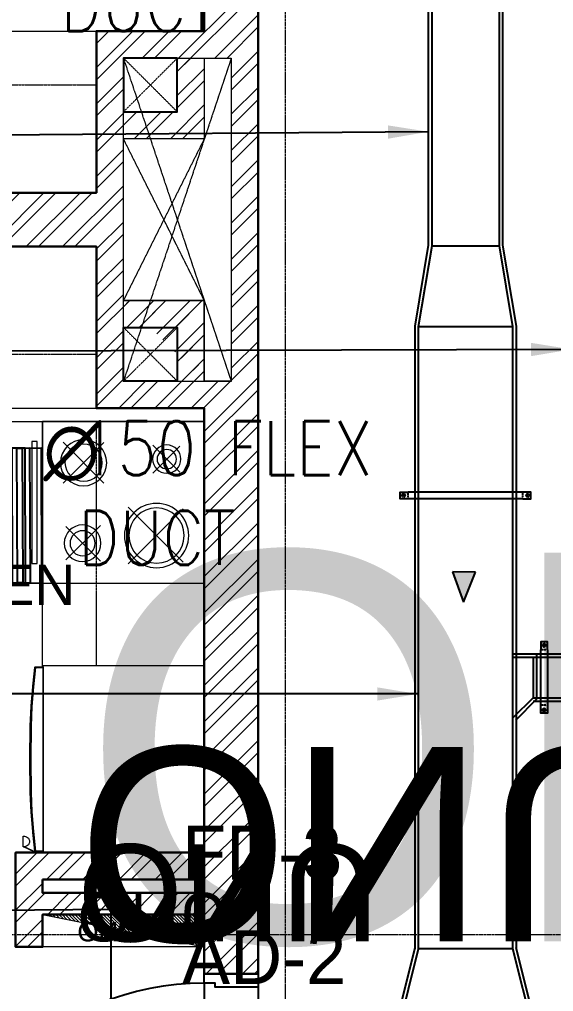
# Model space of a CAD drawing. Header units: millimetres. Extents: x -9226 to 166212, y -13 to 97274.
# Drawn here: x 36964 to 38946, y 43114 to 46723 of the extents above; entities that cross this region are included whole.
import ezdxf
from ezdxf.enums import TextEntityAlignment as Align

# ---------------------------------------------------------------- set-up
doc = ezdxf.new("R2010")
doc.units = ezdxf.units.MM
for name, pattern in [('23491-A-XR-GRID$0$23288-XR-Unit GRIDS$0$CENTER2', [28.575, 19.05, -3.175, 3.175, -3.175]), ('23491-XR-AR-2ND FLOOR PLAN$0$23491-XR-AR-TYP-FLOOR$0$DASHED2', [0.375, 0.25, -0.125]), ('23491-XR-AR-2ND FLOOR PLAN$0$HIDDEN', [9.525, 6.35, -3.175]), ('HIDDEN', [9.525, 6.35, -3.175])]:
    doc.linetypes.add(name, pattern=pattern)
doc.layers.get('0').update_dxf_attribs({"color": 8})
for name, color, linetype in [('-EAD', 30, 'Continuous'), ('-TEXT', 7, 'Continuous'), ('1.INS', 8, 'Continuous'), ('1.STR', 8, 'Continuous'), ('1.support 2', 7, 'Continuous'), ('23491-XR-AR-2ND FLOOR PLAN$0$23491-XR-AR-TYP-FLOOR$0$A-ELC-DP', 8, 'Continuous'), ('23491-XR-AR-2ND FLOOR PLAN$0$23491-XR-AR-TYP-FLOOR$0$A-ELC-DP @ 100', 8, 'Continuous'), ('23491-XR-AR-2ND FLOOR PLAN$0$23491-XR-AR-TYP-FLOOR$0$A-ELC-DP @ 1000', 8, 'Continuous'), ('23491-XR-AR-2ND FLOOR PLAN$0$23491-XR-AR-TYP-FLOOR$0$A-ELC-DP @ 2000', 8, 'Continuous'), ('23491-XR-AR-2ND FLOOR PLAN$0$23491-XR-AR-TYP-FLOOR$0$A-ELC-DP @ 250', 8, 'Continuous'), ('23491-XR-AR-2ND FLOOR PLAN$0$23491-XR-AR-TYP-FLOOR$0$A-ELC-DP @ 500', 8, 'Continuous'), ('23491-XR-AR-2ND FLOOR PLAN$0$NEC-MECH-LPG SHAFT', 8, 'Continuous'), ('cloud', 15, 'Continuous'), ('EAD', 30, 'Continuous'), ('ETA-AC-SUPPORT', 25, 'Continuous'), ('HVAC-VOL-SPD-S01-M-01-0400 R-01$0$HVAC-VOL-SPD-S01-M-01-0400 R-01$0$000-VL-M-SAD ATD', 3, 'Continuous'), ('HVAC-VOL-SPD-S01-M-01-0400 R-01$0$HVAC-VOL-SPD-S01-M-01-0400 R-01$0$SLOTTED DIFFUSER', 171, 'Continuous'), ('VCD SHE', 7, 'Continuous')]:
    doc.layers.add(name, color=color, linetype=linetype)
for name, color, linetype, lineweight in [('1.XREF', 8, 'Continuous', 9), ('23491-A-XR-GRID$0$G-ANNO-GRID', 8, '23491-A-XR-GRID$0$23288-XR-Unit GRIDS$0$CENTER2', 0), ('23491-XR-AR-2ND FLOOR PLAN$0$23491-XR-AR-TYP-FLOOR$0$A-EQUP-KITN-PLAN', 8, 'Continuous', 9), ('23491-XR-AR-2ND FLOOR PLAN$0$23491-XR-AR-TYP-FLOOR$0$A-Glaz-Sill', 8, 'Continuous', 5), ('23491-XR-AR-2ND FLOOR PLAN$0$23491-XR-AR-TYP-FLOOR$0$A-WALL-PATT', 8, 'Continuous', 5), ('23491-XR-AR-2ND FLOOR PLAN$0$23491-XR-AR-TYP-FLOOR$0$Zone-6_30May22$0$TYP$0$2B+G+19+R Typical Floor$0$A-DOOR', 8, 'Continuous', 25), ('23491-XR-AR-2ND FLOOR PLAN$0$A-FLOR-IDEN', 8, 'Continuous', 9), ('23491-XR-AR-2ND FLOOR PLAN$0$A-FLOR-IDEN @ 10', 8, 'Continuous', 9), ('23491-XR-AR-2ND FLOOR PLAN$0$A-FLOR-IDEN @ 100', 8, 'Continuous', 9), ('23491-XR-AR-2ND FLOOR PLAN$0$A-FLOR-IDEN @ 5', 8, 'Continuous', 9), ('23491-XR-AR-2ND FLOOR PLAN$0$A-FLOR-IDEN @ 8', 8, 'Continuous', 9), ('23491-XR-AR-2ND FLOOR PLAN$0$A-FLOR-OVHD', 8, '23491-XR-AR-2ND FLOOR PLAN$0$HIDDEN', 15), ('23491-XR-AR-2ND FLOOR PLAN$0$A-WALL', 8, 'Continuous', 30), ('23491-XR-AR-2ND FLOOR PLAN$0$A-WALL-CAVI', 8, 'Continuous', 15), ('23491-XR-AR-2ND FLOOR PLAN$0$A-WALL-PATT', 8, 'Continuous', 5), ('A-ANNO-DIMS', 8, 'Continuous', 9), ('A-FLOR-OVHD', 15, 'HIDDEN', 15), ('A-WALL-CAVI', 15, 'Continuous', 15), ('DLI', 7, 'Continuous', 5), ('HVAC-VOL-SPD-S01-M-01-0400 R-01$0$HVAC-VOL-SPD-S01-M-01-0400 R-01$0$000-VL-M-FLEXIBLE', 251, 'Continuous', 15), ('HVAC-VOL-SPD-S01-M-01-0400 R-01$0$HVAC-VOL-SPD-S01-M-01-0400 R-01$0$000-VL-M-RAD ATD', 150, 'Continuous', 20), ('MH DIM', 15, 'Continuous', 0)]:
    doc.layers.add(name, color=color, linetype=linetype, lineweight=lineweight)
doc.styles.add('23491-XR-AR-2ND FLOOR PLAN$0$23491-XR-AR-TYP-FLOOR$0$SDC-TEXT-ARB', font='sdc-arb.shx')
doc.styles.add('23491-XR-AR-2ND FLOOR PLAN$0$SDC-TEXT_4_2', font='arial.ttf')
doc.styles.add('JSE', font='romans.shx', dxfattribs={"width": 0.85})
doc.styles.add('ROMANS', font='isocp.shx', dxfattribs={"width": 0.8})
doc.styles.add('SDC-TEXT-ARB', font='sdc-arb.shx', dxfattribs={"height": 0.5})
doc.dimstyles.new('JSE', dxfattribs={"dimtxt": 50, "dimasz": 150, "dimexe": 0.18, "dimexo": 0.0625, "dimgap": 50, "dimtad": 0, "dimdec": 0, "dimrnd": 5, "dimzin": 0, "dimdsep": 46, "dimtxsty": 'ROMANS', "dimcen": 0.09, "dimclrd": 7, "dimclre": 7, "dimclrt": 7, "dimadec": 0, "dimazin": 0, "dimtfac": 1, "dimtdec": 0, "dimtofl": 0, "dimtmove": 0, "dimatfit": 3, "dimfxl": 1, "dimtolj": 1, "dimtzin": 0, "dimarcsym": 1})

# ---------------------------------------------------------------- blocks, each defined once
blk = doc.blocks.new('*U539')
at = {"layer": '23491-XR-AR-2ND FLOOR PLAN$0$23491-XR-AR-TYP-FLOOR$0$Zone-6_30May22$0$TYP$0$2B+G+19+R Typical Floor$0$A-DOOR', "color": 8}
for p, q in [((1.065, 0), (0.035, 0)), ((1.05, -0.2), (0.05, -0.2))]:
    blk.add_line(p, q, dxfattribs=at)
blk.add_lwpolyline([(0.075, 0), (0.075, 1.0292), (0.035, 1.0292), (0.035, 0)], close=True, dxfattribs=at)
for points in [[(0.035, 0), (0, 0), (0, -0.2), (0.05, -0.2), (0.05, -0.04), (0.035, -0.04), (0.035, 0)], [(1.065, 0), (1.1, 0), (1.1, -0.2), (1.05, -0.2), (1.05, -0.04), (1.065, -0.04), (1.065, 0)]]:
    blk.add_lwpolyline(points, dxfattribs=at)
blk.add_arc((0.035, 0), 1.03, 0, 87.7744, dxfattribs=at)
blk = doc.blocks.new('*U722')
at = {"layer": '23491-XR-AR-2ND FLOOR PLAN$0$23491-XR-AR-TYP-FLOOR$0$A-ELC-DP @ 100', "color": 8, "lineweight": 25, "insert": (129.2, 99.7), "char_height": 72.149, "attachment_point": 1, "style": '23491-XR-AR-2ND FLOOR PLAN$0$23491-XR-AR-TYP-FLOOR$0$SDC-TEXT-ARB'}
blk.add_mtext_dynamic_manual_height_columns('{\\fArial|b0|i0|c0|p34;ONU}', width=72.149, gutter_width=360.7, heights=[0], dxfattribs=at)
at = {"layer": '23491-XR-AR-2ND FLOOR PLAN$0$23491-XR-AR-TYP-FLOOR$0$A-ELC-DP @ 1000', "color": 8, "lineweight": 25, "insert": (129.2, 99.7), "char_height": 721.494, "attachment_point": 1, "style": '23491-XR-AR-2ND FLOOR PLAN$0$23491-XR-AR-TYP-FLOOR$0$SDC-TEXT-ARB'}
blk.add_mtext_dynamic_manual_height_columns('{\\fArial|b0|i0|c0|p34;ONU}', width=721.494, gutter_width=3607.5, heights=[0], dxfattribs=at)
at = {"layer": '23491-XR-AR-2ND FLOOR PLAN$0$23491-XR-AR-TYP-FLOOR$0$A-ELC-DP @ 2000', "color": 8, "lineweight": 25, "insert": (129.2, 99.7), "char_height": 1442.988, "attachment_point": 1, "style": '23491-XR-AR-2ND FLOOR PLAN$0$23491-XR-AR-TYP-FLOOR$0$SDC-TEXT-ARB'}
blk.add_mtext_dynamic_manual_height_columns('{\\fArial|b0|i0|c0|p34;ONU}', width=1442.988, gutter_width=7214.9, heights=[0], dxfattribs=at)
at = {"layer": '23491-XR-AR-2ND FLOOR PLAN$0$23491-XR-AR-TYP-FLOOR$0$A-ELC-DP @ 250', "color": 8, "lineweight": 25, "insert": (129.2, 99.7), "char_height": 180.374, "attachment_point": 1, "style": '23491-XR-AR-2ND FLOOR PLAN$0$23491-XR-AR-TYP-FLOOR$0$SDC-TEXT-ARB'}
blk.add_mtext_dynamic_manual_height_columns('{\\fArial|b0|i0|c0|p34;ONU}', width=180.374, gutter_width=901.9, heights=[0], dxfattribs=at)
at = {"layer": '23491-XR-AR-2ND FLOOR PLAN$0$23491-XR-AR-TYP-FLOOR$0$A-ELC-DP @ 500', "color": 8, "lineweight": 25, "insert": (129.2, 99.7), "char_height": 360.747, "attachment_point": 1, "style": '23491-XR-AR-2ND FLOOR PLAN$0$23491-XR-AR-TYP-FLOOR$0$SDC-TEXT-ARB'}
blk.add_mtext_dynamic_manual_height_columns('{\\fArial|b0|i0|c0|p34;ONU}', width=360.747, gutter_width=1803.7, heights=[0], dxfattribs=at)
blk = doc.blocks.new('23491-XR-AR-2ND FLOOR PLAN$0$23491-XR-AR-TYP-FLOOR$0$A$C81039be2')
h = blk.add_hatch()
h.set_pattern_fill('ANSI31', color=8, scale=66.494154, angle=-360, style=0)
h.set_pattern_definition([(45, (-6738.033, -3450.009), (-5.877308, 5.877308), [])])
h.paths.add_polyline_path([(600, 120), (0, 0), (600, 0)])
at = {"color": 8}
blk.add_line((0, 0), (600, 120), dxfattribs=at)
blk.add_lwpolyline([(0, 120), (0, 0), (600, 0), (600, 120)], close=True, dxfattribs=at)
at = {"layer": '23491-XR-AR-2ND FLOOR PLAN$0$23491-XR-AR-TYP-FLOOR$0$A-ELC-DP'}
blk.add_blockref('*U722', (0, 0), dxfattribs=at)
blk = doc.blocks.new('23491-XR-AR-2ND FLOOR PLAN$0$23491-XR-AR-TYP-FLOOR$0$Zone-6_30May22$0$A$C46154010')
at = {"color": 8}
for p, q in [((0.2868, 0.6717), (0.2865, 0.6673)), ((0.2865, 0.6673), (0.2872, 0.6632)), ((0.2965, 0.6717), (0.2868, 0.6717)), ((0.2872, 0.6632), (0.2888, 0.6592)), ((0.2888, 0.6592), (0.2911, 0.6557)), ((0.2911, 0.6557), (0.2942, 0.6528)), ((0.2942, 0.6528), (0.2979, 0.6505)), ((0.3013, 0.6717), (0.2965, 0.6717)), ((0.2979, 0.6505), (0.302, 0.6491)), ((0.3062, 0.6717), (0.3013, 0.6717)), ((0.3159, 0.6717), (0.3062, 0.6717)), ((0.3104, 0.6491), (0.3145, 0.6505)), ((0.3145, 0.6505), (0.3182, 0.6528)), ((0.3208, 0.6717), (0.3159, 0.6717)), ((0.3182, 0.6528), (0.3213, 0.6557)), ((0.3256, 0.6717), (0.3208, 0.6717)), ((0.3213, 0.6557), (0.3236, 0.6592)), ((0.3236, 0.6592), (0.3252, 0.6632)), ((0.3252, 0.6632), (0.3258, 0.6662)), ((0.3258, 0.6707), (0.3256, 0.6717)), ((0.3465, 0.6283), (0.3258, 0.6707)), ((0.3258, 0.6707), (0.3258, 0.6662)), ((0.3258, 0.6662), (0.3258, 0.6707)), ((0.3258, 0.6662), (0.3445, 0.6278)), ((-0.3425, 0.6267), (-0.3426, 0.6256)), ((-0.3426, 0.6256), (-0.3426, 0.5977)), ((-0.3419, 0.6276), (-0.3425, 0.6267)), ((-0.341, 0.6283), (-0.3419, 0.6276)), ((-0.34, 0.6286), (-0.341, 0.6283)), ((-0.3401, 0.6262), (-0.2677, 0.634)), ((-0.2677, 0.634), (-0.3401, 0.6262)), ((-0.3401, 0.5982), (-0.3401, 0.6262)), ((-0.3401, 0.6262), (-0.3401, 0.5982)), ((-0.2704, 0.6363), (-0.34, 0.6286)), ((-0.2677, 0.6366), (-0.2704, 0.6363)), ((-0.1968, 0.6422), (-0.2677, 0.6366)), ((-0.2677, 0.634), (-0.195, 0.6395)), ((-0.195, 0.6395), (-0.2677, 0.634)), ((-0.195, 0.6423), (-0.1968, 0.6422)), ((-0.1229, 0.6457), (-0.195, 0.6423)), ((-0.195, 0.6395), (-0.1221, 0.6428)), ((-0.1221, 0.6428), (-0.195, 0.6395)), ((-0.1221, 0.6458), (-0.1229, 0.6457)), ((0.001, 0.6469), (-0.1221, 0.6458)), ((-0.1221, 0.6428), (0.0009, 0.6439)), ((0.0009, 0.6439), (-0.1221, 0.6428)), ((0.0009, 0.6439), (0.1239, 0.6428)), ((0.1239, 0.6428), (0.0009, 0.6439)), ((0.1239, 0.6458), (0.001, 0.6469)), ((0.125, 0.6457), (0.1239, 0.6458)), ((0.1239, 0.6428), (0.1967, 0.6395)), ((0.1967, 0.6395), (0.1239, 0.6428)), ((0.1969, 0.6423), (0.125, 0.6457)), ((0.1967, 0.6395), (0.2694, 0.634)), ((0.2694, 0.634), (0.1967, 0.6395)), ((0.2695, 0.6366), (0.1969, 0.6423)), ((0.2694, 0.634), (0.3417, 0.6263)), ((0.3417, 0.6263), (0.2694, 0.634)), ((0.2724, 0.6363), (0.2695, 0.6366)), ((0.3419, 0.6286), (0.2724, 0.6363)), ((0.302, 0.6491), (0.3062, 0.6487)), ((0.3062, 0.6487), (0.3104, 0.6491)), ((0.3417, 0.6263), (0.3417, 0.5982)), ((0.3417, 0.5982), (0.3417, 0.6263)), ((0.3429, 0.6283), (0.3419, 0.6286)), ((0.3438, 0.6276), (0.3429, 0.6283)), ((0.3443, 0.6267), (0.3438, 0.6276)), ((0.3445, 0.6256), (0.3443, 0.6267)), ((0.3445, 0.6278), (0.3445, 0.5979)), ((0.3445, 0.5977), (0.3445, 0.6256)), ((0.3464, 0.5979), (0.3465, 0.6283)), ((-0.346, 0.5977), (-0.3475, 0.5962)), ((-0.3475, 0.5962), (-0.3475, 0.0015)), ((0.346, 0.5977), (-0.346, 0.5977)), ((-0.3426, 0.5977), (0.3445, 0.5977)), ((0.3417, 0.5982), (-0.3401, 0.5982)), ((-0.3401, 0.5982), (0.3417, 0.5982)), ((0.3445, 0.5979), (0.3464, 0.5979)), ((0.3475, 0.5962), (0.346, 0.5977)), ((0.3475, 0.0015), (0.3475, 0.5962)), ((-0.3475, 0.0015), (-0.346, 0)), ((-0.346, 0), (0.346, 0)), ((0.346, 0), (0.3475, 0.0015))]:
    blk.add_line(p, q, dxfattribs=at)
blk = doc.blocks.new('23491-XR-AR-2ND FLOOR PLAN$0$23491-XR-AR-TYP-FLOOR$0$Zone-6_30May22$0$TYP$0$2B+G+19+R Typical Floor$0$A$C07E35695')
at = {"color": 8}
for p, q in [((-0.6, 0.6), (0, 0.6)), ((-0.6, 0), (-0.6, 0.6)), ((0, 0.6), (0, 0)), ((-0.3722, 0.3722), (-0.5238, 0.5238)), ((-0.5231, 0.3722), (-0.3715, 0.5238)), ((-0.0868, 0.5132), (-0.2148, 0.3852)), ((-0.2102, 0.5132), (-0.0822, 0.3852)), ((-0.0781, 0.0781), (-0.2823, 0.2823)), ((-0.2762, 0.0781), (-0.072, 0.2823)), ((-0.5127, 0.1908), (-0.4129, 0.0911)), ((-0.4092, 0.1908), (-0.5089, 0.0911)), ((0, 0), (-0.6, 0))]:
    blk.add_line(p, q, dxfattribs=at)
for points in [[(-0.0731, 0.64), (-0.0731, 0.62), (-0.5269, 0.62), (-0.5269, 0.64)], [(-0.6, 0.6), (0, 0.6), (0, 0), (-0.6, 0)]]:
    blk.add_lwpolyline(points, close=True, dxfattribs=at)
for centre, radius in [((-0.4477, 0.4477), 0.0859), ((-0.4477, 0.4477), 0.0692), ((-0.1485, 0.4515), 0.0682), ((-0.1485, 0.4515), 0.0466), ((-0.1771, 0.1771), 0.1193), ((-0.1771, 0.1771), 0.1026), ((-0.4609, 0.1391), 0.0525), ((-0.4609, 0.1391), 0.0358)]:
    blk.add_circle(centre, radius, dxfattribs=at)
blk = doc.blocks.new('*U507')
at = {"color": 8, "linetype": 'ByBlock'}
for points in [[(1.3, 0), (-7, 0), (-7, 4.5), (1.3, 4.5)], [(2.5, 0), (7, 0), (7, 4.5), (2.5, 4.5)]]:
    blk.add_lwpolyline(points, close=True, dxfattribs=at)
at = {"color": 8, "linetype": 'ByBlock', "style": '23491-XR-AR-2ND FLOOR PLAN$0$SDC-TEXT_4_2'}
for tag, p in [('ROOM-NAME-2', (0, 9.95)), ('ROOM-NAME-1', (0, 6.6)), ('ROOM-NO.', (-2.85, 2.2)), ('ROOM-FINISH', (4.75, 2.2))]:
    blk.add_attdef(tag, text='', height=2.5, dxfattribs=at).set_placement(p, align=Align.MIDDLE_CENTER)
blk = doc.blocks.new('*U802')
at = {"layer": '23491-XR-AR-2ND FLOOR PLAN$0$A-FLOR-IDEN @ 10', "color": 8}
ref = blk.add_blockref('*U507', (36385.2, 44228.2), dxfattribs=dict(at, xscale=5.999999999999999, yscale=5.999999999999999, zscale=5.999999999999999))
ref.add_attrib('ROOM-NO.', 'T142', dxfattribs={"layer": '0', "color": 0, "linetype": 'ByBlock', "height": 15, "style": '23491-XR-AR-2ND FLOOR PLAN$0$SDC-TEXT_4_2'}).set_placement((36368.1, 44241.4), align=Align.MIDDLE_CENTER)
ref.add_attrib('ROOM-FINISH', '00', dxfattribs={"layer": '0', "color": 0, "linetype": 'ByBlock', "height": 15, "style": '23491-XR-AR-2ND FLOOR PLAN$0$SDC-TEXT_4_2'}).set_placement((36413.7, 44241.4), align=Align.MIDDLE_CENTER)
ref.add_attrib('ROOM-NAME-1', 'OPEN KITCHEN', dxfattribs={"layer": '0', "color": 0, "linetype": 'ByBlock', "height": 15, "style": '23491-XR-AR-2ND FLOOR PLAN$0$SDC-TEXT_4_2'}).set_placement((36385.2, 44267.8), align=Align.MIDDLE_CENTER)
at = {"layer": '23491-XR-AR-2ND FLOOR PLAN$0$A-FLOR-IDEN @ 100', "color": 8}
ref = blk.add_blockref('*U507', (36385.2, 44228.2), dxfattribs=dict(at, xscale=60, yscale=60, zscale=60))
ref.add_attrib('ROOM-NO.', 'T142', dxfattribs={"layer": '0', "color": 0, "linetype": 'ByBlock', "height": 150, "style": '23491-XR-AR-2ND FLOOR PLAN$0$SDC-TEXT_4_2'}).set_placement((36214.2, 44360.2), align=Align.MIDDLE_CENTER)
ref.add_attrib('ROOM-FINISH', '00', dxfattribs={"layer": '0', "color": 0, "linetype": 'ByBlock', "height": 150, "style": '23491-XR-AR-2ND FLOOR PLAN$0$SDC-TEXT_4_2'}).set_placement((36670.2, 44360.2), align=Align.MIDDLE_CENTER)
ref.add_attrib('ROOM-NAME-1', 'OPEN KITCHEN', dxfattribs={"layer": '0', "color": 0, "linetype": 'ByBlock', "height": 150, "style": '23491-XR-AR-2ND FLOOR PLAN$0$SDC-TEXT_4_2'}).set_placement((36385.2, 44624.2), align=Align.MIDDLE_CENTER)
at = {"layer": '23491-XR-AR-2ND FLOOR PLAN$0$A-FLOR-IDEN @ 5', "color": 8}
ref = blk.add_blockref('*U507', (36385.2, 44228.2), dxfattribs=dict(at, xscale=3, yscale=3, zscale=3))
ref.add_attrib('ROOM-NO.', 'T142', dxfattribs={"layer": '0', "color": 0, "linetype": 'ByBlock', "height": 7.5, "style": '23491-XR-AR-2ND FLOOR PLAN$0$SDC-TEXT_4_2'}).set_placement((36376.7, 44234.8), align=Align.MIDDLE_CENTER)
ref.add_attrib('ROOM-FINISH', '00', dxfattribs={"layer": '0', "color": 0, "linetype": 'ByBlock', "height": 7.5, "style": '23491-XR-AR-2ND FLOOR PLAN$0$SDC-TEXT_4_2'}).set_placement((36399.5, 44234.8), align=Align.MIDDLE_CENTER)
ref.add_attrib('ROOM-NAME-1', 'OPEN KITCHEN', dxfattribs={"layer": '0', "color": 0, "linetype": 'ByBlock', "height": 7.5, "style": '23491-XR-AR-2ND FLOOR PLAN$0$SDC-TEXT_4_2'}).set_placement((36385.2, 44248), align=Align.MIDDLE_CENTER)
at = {"layer": '23491-XR-AR-2ND FLOOR PLAN$0$A-FLOR-IDEN @ 8', "color": 8}
ref = blk.add_blockref('*U507', (36385.2, 44228.2), dxfattribs=dict(at, xscale=4.8, yscale=4.8, zscale=4.8))
ref.add_attrib('ROOM-NO.', 'T142', dxfattribs={"layer": '0', "color": 0, "linetype": 'ByBlock', "height": 12, "style": '23491-XR-AR-2ND FLOOR PLAN$0$SDC-TEXT_4_2'}).set_placement((36371.5, 44238.7), align=Align.MIDDLE_CENTER)
ref.add_attrib('ROOM-FINISH', '00', dxfattribs={"layer": '0', "color": 0, "linetype": 'ByBlock', "height": 12, "style": '23491-XR-AR-2ND FLOOR PLAN$0$SDC-TEXT_4_2'}).set_placement((36408, 44238.7), align=Align.MIDDLE_CENTER)
ref.add_attrib('ROOM-NAME-1', 'OPEN KITCHEN', dxfattribs={"layer": '0', "color": 0, "linetype": 'ByBlock', "height": 12, "style": '23491-XR-AR-2ND FLOOR PLAN$0$SDC-TEXT_4_2'}).set_placement((36385.2, 44259.9), align=Align.MIDDLE_CENTER)
blk = doc.blocks.new('23491-XR-AR-2ND FLOOR PLAN')
at = {"layer": '23491-XR-AR-2ND FLOOR PLAN$0$23491-XR-AR-TYP-FLOOR$0$A-WALL-PATT'}
h = blk.add_hatch(dxfattribs=at)
h.set_pattern_fill('ANSI32', color=8, scale=10)
h.paths.add_polyline_path([(37550, 46580), (37650, 46580), (37650, 46280), (37350, 46280), (37350, 46380), (37550, 46380)])
h = blk.add_hatch(dxfattribs=at)
h.set_pattern_fill('ANSI32', color=8, scale=10)
edge = h.paths.add_edge_path()
edge.add_line((37650, 45380), (37650, 45680))
edge.add_line((37650, 45680), (37350, 45680))
at = {"layer": '23491-XR-AR-2ND FLOOR PLAN$0$A-WALL-PATT'}
h = blk.add_hatch(dxfattribs=at)
h.set_pattern_fill('ANSI32', color=8, scale=10)
h.paths.add_polyline_path([(37650, 46580), (37750, 46580), (37750, 45380), (37650, 45380), (37650, 45680), (37350, 45680), (37350, 46280), (37650, 46280)], flags=16)
h.paths.add_polyline_path([(37550, 46380), (37350, 46380), (37350, 46580), (37550, 46580)], flags=16)
h.paths.add_polyline_path([(37350, 45380), (37350, 45580), (37550, 45580), (37550, 45380)], flags=16)
h.paths.add_polyline_path([(37050, 48430), (37050, 48480), (37650, 48480), (37650, 48430)], flags=16)
h.paths.add_polyline_path([(37050, 43480), (37050, 43530), (37650, 43530), (37650, 43480)], flags=16)
h.paths.add_polyline_path([(29499.9, 46079.8), (29499.9, 45879.8), (35450, 45880), (35450, 45330), (35050, 45330), (35050, 45230), (35550, 45230), (35550, 45880), (37250, 45880), (37250, 45280), (37650, 45280), (37650, 43630), (36950, 43630), (36950, 43280), (37050, 43280), (37050, 43400), (37650, 43400), (37650, 43180), (37850, 43180), (37850, 48780), (37650, 48780), (37650, 48560), (37050, 48560), (37050, 48680), (36950, 48680), (36950, 48330), (37650, 48330), (37650, 46680), (37250, 46680), (37250, 46080), (35550, 46080), (35550, 46730), (35050, 46730), (35050, 46630), (35450, 46630), (35450, 46080)])
at = {"layer": '23491-XR-AR-2ND FLOOR PLAN$0$23491-XR-AR-TYP-FLOOR$0$A-EQUP-KITN-PLAN', "color": 8}
for p, q in [((35550, 46680, 0), (37250, 46680, 0)), ((35550, 45280, 0), (37250, 45280, 0)), ((35550, 45230, 0), (37650, 45230, 0)), ((37050, 44317.6, 0), (37050, 45230, 0))]:
    blk.add_line(p, q, dxfattribs=at)
at = {"layer": '23491-XR-AR-2ND FLOOR PLAN$0$23491-XR-AR-TYP-FLOOR$0$A-EQUP-KITN-PLAN', "color": 8, "linetype": '23491-XR-AR-2ND FLOOR PLAN$0$23491-XR-AR-TYP-FLOOR$0$DASHED2'}
for p, q in [((35550, 46480, 0), (37250, 46480, 0)), ((35550, 45480, 0), (37250, 45480, 0)), ((37250, 44325, 0), (37250, 45230, 0))]:
    blk.add_line(p, q, dxfattribs=at)
at = {"layer": '23491-XR-AR-2ND FLOOR PLAN$0$A-FLOR-OVHD', "color": 8, "ltscale": 0.1}
for p, q in [((37350, 46380, 0), (37550, 46580, 0)), ((37550, 46380, 0), (37350, 46580)), ((37650, 46280, 0), (37350, 45680, 0)), ((37650, 45680, 0), (37350, 46280, 0)), ((37550, 45580, 0), (37350, 45380)), ((37350, 45580, 0), (37550, 45380, 0))]:
    blk.add_line(p, q, dxfattribs=at)
at = {"layer": '23491-XR-AR-2ND FLOOR PLAN$0$A-WALL', "color": 8}
for points in [[(29499.9, 45880), (35450, 45880), (35450, 45330), (35050, 45330), (35050, 45230), (35550, 45230), (35550, 45880), (37250, 45880), (37250, 45280), (37650, 45280), (37650, 43630), (36950, 43630), (36950, 43280), (37050, 43280), (37050, 43400), (37650, 43400), (37650, 43180), (37850, 43180), (37850, 48780)], [(37650, 48330), (37650, 46680), (37250, 46680), (37250, 46080), (35550, 46080), (35550, 46730)]]:
    blk.add_lwpolyline(points, dxfattribs=at)
blk.add_lwpolyline([(37050, 43530), (37650, 43530), (37650, 43480), (37050, 43480)], close=True, dxfattribs=at)
at = {"layer": '23491-XR-AR-2ND FLOOR PLAN$0$A-WALL-CAVI', "color": 8, "elevation": 0}
for points in [[(37650, 46580), (37650, 46280), (37350, 46280)], [(37350, 46380), (37350, 46580), (37550, 46580)], [(37650, 46580), (37750, 46580), (37750, 45380), (37650, 45380)], [(37350, 45680), (37350, 46280)], [(37350, 45680), (37650, 45680), (37650, 45380)], [(37650, 45380), (37650, 45680), (37350, 45680)], [(37350, 45580), (37550, 45580), (37550, 45380)], [(37550, 45380), (37350, 45380), (37350, 45580)], [(37350, 45580), (37550, 45580), (37550, 45380)]]:
    blk.add_lwpolyline(points, dxfattribs=at)
at = {"layer": '23491-XR-AR-2ND FLOOR PLAN$0$NEC-MECH-LPG SHAFT', "color": 8, "elevation": 0}
for points in [[(37350, 46380), (37550, 46380), (37550, 46580), (37350, 46580), (37350, 46380)], [(37350, 45580), (37550, 45580), (37550, 45380), (37350, 45380), (37350, 45580)]]:
    blk.add_lwpolyline(points, dxfattribs=at)
at = {"layer": '23491-XR-AR-2ND FLOOR PLAN$0$23491-XR-AR-TYP-FLOOR$0$A-EQUP-KITN-PLAN', "color": 8}
for name, p, xscale, yscale, zscale, rotation in [('23491-XR-AR-2ND FLOOR PLAN$0$23491-XR-AR-TYP-FLOOR$0$Zone-6_30May22$0$TYP$0$2B+G+19+R Typical Floor$0$A$C07E35695', (37650, 44630, 0), -1000, 1000, 1000, 90.00011502633805), ('23491-XR-AR-2ND FLOOR PLAN$0$23491-XR-AR-TYP-FLOOR$0$Zone-6_30May22$0$A$C46154010', (37650, 43977.5, 0), -1000.000000000024, 1000.000000000024, 1000.000000000008, 90)]:
    blk.add_blockref(name, p, dxfattribs=dict(at, xscale=xscale, yscale=yscale, zscale=zscale, rotation=rotation))
at = {"layer": '23491-XR-AR-2ND FLOOR PLAN$0$23491-XR-AR-TYP-FLOOR$0$A-Glaz-Sill', "color": 8, "lineweight": 25, "xscale": -1, "rotation": 180}
blk.add_blockref('23491-XR-AR-2ND FLOOR PLAN$0$23491-XR-AR-TYP-FLOOR$0$A$C81039be2', (37050, 43400, 0), dxfattribs=at)
at = {"layer": '23491-XR-AR-2ND FLOOR PLAN$0$23491-XR-AR-TYP-FLOOR$0$Zone-6_30May22$0$TYP$0$2B+G+19+R Typical Floor$0$A-DOOR', "color": 8, "xscale": 1000.000000000012, "yscale": 1000.000000000012, "zscale": 1000.000000000012, "rotation": 90.00689757475295}
blk.add_blockref('*U539', (37650, 42080, 0), dxfattribs=at)
at = {"layer": '23491-XR-AR-2ND FLOOR PLAN$0$A-FLOR-IDEN'}
blk.add_blockref('*U802', (0, 0), dxfattribs=at)
blk = doc.blocks.new('23491-A-XR-GRID')
at = {"layer": '23491-A-XR-GRID$0$G-ANNO-GRID', "color": 8, "ltscale": 0.5}
for p, q in [((37950, 96273.8), (37950, 35003.6)), ((-8075.9, 43325.3, 0), (56827.8, 43325.3, 0))]:
    blk.add_line(p, q, dxfattribs=at)
blk = doc.blocks.new('XREF')
at = {"layer": 'A-ANNO-DIMS', "color": 8}
blk.add_blockref('23491-XR-AR-2ND FLOOR PLAN', (0, 0), dxfattribs=at)
blk.add_blockref('23491-A-XR-GRID', (0, 0))
blk = doc.blocks.new('I LOVE UA$C815f66f9')
at = {"layer": 'A-FLOR-OVHD', "ltscale": 0.1}
for p, q in [((37750, 46580, 0), (37350, 45380)), ((37350, 46580, 0), (37750, 45380, 0))]:
    blk.add_line(p, q, dxfattribs=at)
at = {"layer": 'A-WALL-CAVI', "elevation": 0}
blk.add_lwpolyline([(37550, 45380), (37350, 45380), (37350, 46580), (37750, 46580), (37750, 45380), (37550, 45380)], dxfattribs=at)
blk = doc.blocks.new('I LOVE USTR')
at = {"layer": 'MH DIM', "color": 7}
blk.add_blockref('I LOVE UA$C815f66f9', (0, 0), dxfattribs=at)
blk = doc.blocks.new('A$C32d94600')
at = {"layer": 'cloud', "color": 15}
blk.add_blockref('I LOVE USTR', (-5100, -86375.9, 0), dxfattribs=at)
blk = doc.blocks.new('HVAC-VOL-SPD-S01-M-01-0400 R-01$0$HVAC-VOL-SPD-S01-M-01-0400 R-01$0$A$C2F9C6816')
blk.add_hatch(color=256).paths.add_polyline_path([(-198.8, -78.6), (-398.8, -153.6), (-198.8, -228.6)])
for p, q in [((-198.8, -78.6), (-398.8, -153.6)), ((-198.8, -228.6), (-198.8, -78.6)), ((-398.8, -153.6), (-198.8, -228.6))]:
    blk.add_line(p, q)
blk = doc.blocks.new('t')
at = {"layer": 'ETA-AC-SUPPORT', "color": 7, "linetype": 'HIDDEN', "ltscale": 0.3, "extrusion": (2.40653e-07, 5.25136e-08, 1)}
for p, q in [((4429.3, -9484.4, 0), (4379.3, -9484.4, 0)), ((4392.9, -9513, 0), (4404.3, -9506.4, 0)), ((4392.9, -9526.2, 0), (4392.9, -9513, 0)), ((4415.8, -9513, 0), (4404.3, -9506.4, 0)), ((4415.8, -9526.2, 0), (4415.8, -9513, 0)), ((4392.9, -9526.2, 0), (4404.3, -9532.9, 0)), ((4415.8, -9526.2, 0), (4404.3, -9532.9, 0))]:
    blk.add_line(p, q, dxfattribs=at)
at = {"layer": 'ETA-AC-SUPPORT', "color": 7, "linetype": 'Continuous', "ltscale": 0.3, "extrusion": (2.40653e-07, 5.25136e-08, 1), "elevation": 0}
blk.add_lwpolyline([(4429.3, -9484.4), (4429.3, -9543.9), (4379.3, -9543.9), (4379.3, -9484.4)], dxfattribs=at)
at = {"layer": 'ETA-AC-SUPPORT', "color": 7, "linetype": 'HIDDEN', "ltscale": 0.3, "extrusion": (2.40653e-07, 5.25136e-08, 1)}
for radius in [11.5, 6]:
    blk.add_circle((4404.3, -9519.6, 0), radius, dxfattribs=at)
blk = doc.blocks.new('*U558')
at = {"layer": 'ETA-AC-SUPPORT', "color": 7, "linetype": 'Continuous', "ltscale": 0.3, "extrusion": (2.40653e-07, 5.25136e-08, 1)}
for p, q in [((4404.3, -9089.8, 0), (4404.3, -9514.1, 0)), ((4429.3, -9089.8, 0), (4429.3, -9514.1, 0))]:
    blk.add_line(p, q, dxfattribs=at)
at = {"color": 7, "linetype": 'Continuous', "xscale": -0.5, "yscale": 0.5, "zscale": 0.5, "rotation": 180}
blk.add_blockref('t', (2214.7, -13832, 0), dxfattribs=at)
at = {"color": 7, "linetype": 'Continuous', "xscale": 0.5, "yscale": 0.5, "zscale": 0.5}
blk.add_blockref('t', (2214.7, -4771.9, 0), dxfattribs=at)
blk = doc.blocks.new('*U553')
at = {"layer": 'ETA-AC-SUPPORT', "color": 7, "linetype": 'Continuous', "ltscale": 0.3, "extrusion": (2.40653e-07, 5.25136e-08, 1)}
for p, q in [((4404.3, -9309.5, 0), (4404.3, -9514.1, 0)), ((4429.3, -9309.5, 0), (4429.3, -9514.1, 0))]:
    blk.add_line(p, q, dxfattribs=at)
at = {"color": 7, "linetype": 'Continuous', "xscale": -0.5, "yscale": 0.5, "zscale": 0.5, "rotation": 180}
blk.add_blockref('t', (2214.7, -14051.7, 0), dxfattribs=at)
at = {"color": 7, "linetype": 'Continuous', "xscale": 0.5, "yscale": 0.5, "zscale": 0.5}
blk.add_blockref('t', (2214.7, -4771.9, 0), dxfattribs=at)
blk = doc.blocks.new('RGE')
at = {"layer": 'HVAC-VOL-SPD-S01-M-01-0400 R-01$0$HVAC-VOL-SPD-S01-M-01-0400 R-01$0$000-VL-M-FLEXIBLE', "color": 30, "linetype": 'ByBlock', "lineweight": -2, "extrusion": (1.67917e-07, -3.45697e-10, 1), "elevation": 0}
blk.add_lwpolyline([(233945.6, 241620), (233946, 241820), (233922.3, 241820), (233921.9, 241620)], close=True, dxfattribs=at)
at = {"layer": 'HVAC-VOL-SPD-S01-M-01-0400 R-01$0$HVAC-VOL-SPD-S01-M-01-0400 R-01$0$000-VL-M-RAD ATD', "color": 30, "extrusion": (-1.67917e-07, -3.45697e-10, 1)}
for p, q in [((234067.5, 241883.4, 0), (234140.4, 241883.6, 0)), ((234069, 241730.1, 0), (234141.9, 241730.2, 0)), ((234068.1, 241560.4, 0), (234141.1, 241560.5, 0))]:
    blk.add_line(p, q, dxfattribs=at)
for points in [[(234066.6, 241897.4, 0), (233983.1, 241883.3, 0), (234066.7, 241869.5, 0)], [(234068.1, 241744, 0), (233984.6, 241729.9, 0), (234068.1, 241716.2, 0)], [(234067.3, 241574.3, 0), (233983.8, 241560.2, 0), (234067.3, 241546.4, 0)]]:
    blk.add_solid(points, dxfattribs=at)
at = {"layer": 'HVAC-VOL-SPD-S01-M-01-0400 R-01$0$HVAC-VOL-SPD-S01-M-01-0400 R-01$0$000-VL-M-SAD ATD', "color": 30, "extrusion": (1.67917e-07, -3.45697e-10, 1), "elevation": 0}
blk.add_lwpolyline([(233746.8, 241969.5), (233744.6, 241469.5), (233944.6, 241469.1), (233946.8, 241969.1)], close=True, dxfattribs=at)
at = {"layer": 'HVAC-VOL-SPD-S01-M-01-0400 R-01$0$HVAC-VOL-SPD-S01-M-01-0400 R-01$0$SLOTTED DIFFUSER', "color": 30, "extrusion": (1.67917e-07, -3.45697e-10, 1), "elevation": 0}
blk.add_lwpolyline([(233789.3, 241969.4), (233787.1, 241469.4), (233902.1, 241469.2), (233904.3, 241969.2)], close=True, dxfattribs=at)
at = {"layer": 'HVAC-VOL-SPD-S01-M-01-0400 R-01$0$HVAC-VOL-SPD-S01-M-01-0400 R-01$0$SLOTTED DIFFUSER', "color": 30, "linetype": 'Continuous', "ltscale": 100, "extrusion": (1.67917e-07, -3.45697e-10, 1), "elevation": 0}
for points in [[(233807.8, 241969.4), (233805.6, 241469.4), (233883.6, 241469.2), (233885.8, 241969.2)], [(233837.8, 241969.3), (233835.6, 241469.3), (233815.6, 241469.3), (233817.8, 241969.3)], [(233855.8, 241969.3), (233853.6, 241469.3), (233873.6, 241469.2), (233875.8, 241969.2)]]:
    blk.add_lwpolyline(points, close=True, dxfattribs=at)

msp = doc.modelspace()

# ---------------------------------------------------------------- block references
at = {"layer": '1.STR'}
msp.add_blockref('A$C32d94600', (5100, 86375.3), dxfattribs=at)

# ---------------------------------------------------------------- next in the draw order: block references
at = {"layer": '1.XREF'}
msp.add_blockref('XREF', (0, 0), dxfattribs=at)

# ---------------------------------------------------------------- next in the draw order: linework, layer by layer
at = {"layer": '1.INS', "elevation": 0}
for points in [[(38482.3, 45882.8), (38482.3, 50375.3)], [(38758.3, 45882.8), (38758.3, 50375.3)], [(38432.5, 45585), (38482.5, 45885)], [(38808.2, 45585), (38758.2, 45885)], [(38432.3, 43273), (38432.3, 45582.8)], [(38808.3, 43273), (38808.3, 45582.8)], [(38795.3, 44368.1), (41436, 44368.1)], [(38795.3, 44368.1), (38883.3, 44368.1), (38883.3, 44199.8), (38804.5, 44120.9)], [(38870.3, 44192.1), (41436, 44192.1)], [(38357.7, 42976.2), (38432.7, 43276.2)], [(38883, 42976.2), (38808, 43276.2)]]:
    msp.add_lwpolyline(points, dxfattribs=at)
at = {"layer": 'EAD', "elevation": 0}
for points in [[(38495.3, 45882.8), (38495.3, 50375.3)], [(38745.3, 45882.8), (38745.3, 50375.3)], [(38445.3, 45582.8), (38495.3, 45882.8)], [(38495.3, 45882.8), (38745.3, 45882.8)], [(38795.3, 45582.8), (38745.3, 45882.8)], [(38445.3, 43273), (38445.3, 45582.8)], [(38445.3, 45582.8), (38795.3, 45582.8)], [(38795.3, 43273), (38795.3, 45582.8)], [(38795.3, 44355.1), (41436, 44355.1)], [(38795.3, 44355.1), (38870.3, 44355.1), (38870.3, 44205.1), (38795.3, 44130.1)], [(38870.3, 44205.1), (41436, 44205.1)], [(38370.3, 42973), (38445.3, 43273)], [(38795.3, 43273), (38445.3, 43273)], [(38870.3, 42973), (38795.3, 43273)]]:
    msp.add_lwpolyline(points, dxfattribs=at)

# ---------------------------------------------------------------- next in the draw order: block references
at = {"layer": '-EAD', "extrusion": (-6.16134e-06, -3.46539e-05, 1), "xscale": 0.5613210269334024, "yscale": 0.5613210269334024, "zscale": 0.5613210269334024, "rotation": 89.10749125398034}
msp.add_blockref('HVAC-VOL-SPD-S01-M-01-0400 R-01$0$HVAC-VOL-SPD-S01-M-01-0400 R-01$0$A$C2F9C6816', (38816.8, 46400.8, 46640456.2), dxfattribs=at)
at = {"layer": '1.support 2', "linetype": 'ByBlock', "extrusion": (3.5195e-05, 4.02055e-07, 1), "xscale": 1.001591528757322, "yscale": 1.001591528757322, "zscale": 1.001591528757322, "rotation": 269.9999999991892}
msp.add_blockref('*U558', (47936.5, 49380.1, 1.4), dxfattribs=at)
at = {"layer": '1.support 2', "linetype": 'ByBlock', "extrusion": (-4.02055e-07, 3.5195e-05, 1), "xscale": 1.001591528757322, "yscale": 1.001591528757322, "zscale": 1.001591528757322}
msp.add_blockref('*U553', (34487.1, 53706.6, 1.7), dxfattribs=at)
at = {"layer": 'DLI', "rotation": 180.4265605670415}
msp.add_blockref('RGE', (268986.2, 288334.8, 0), dxfattribs=at)

# ---------------------------------------------------------------- next in the draw order: texts
at = {"layer": '-TEXT', "extrusion": (3.5195e-05, 4.02055e-07, 1), "char_height": 200, "width": 2536.527, "attachment_point": 1, "text_direction": (1, 0, -3.5e-05), "style": 'JSE'}
for insert in [(37117, 47213.3, -8.7), (37182.5, 45231.8, -8.7)]:
    msp.add_mtext('150 FLEX\\PDUCT', dxfattribs=dict(at, insert=insert))
at = {"layer": 'VCD SHE', "style": 'SDC-TEXT-ARB'}
for s, p in [('∅', (37053.3, 45021.3, 0)), ('FD-3', (37567.6, 43530, 0)), ('AD-2', (37567.6, 43141.7, 0))]:
    msp.add_text(s, height=200, dxfattribs=at).set_placement(p)

# ---------------------------------------------------------------- next in the draw order: leaders
at = {"layer": '1.INS'}
for points in [[(38482.3, 46306.4, 0), (27250, 46220.7, 0)], [(39013.1, 45498.4), (30399.9, 45470)], [(38441.7, 44218.9), (30399.9, 44218.9)], [(37303.9, 42645.5, 0), (37303.9, 43418.7, 0), (27250, 43325.3, 0)]]:
    msp.add_leader(points, dimstyle='JSE', override={"dimgap": 50, "dimtad": 0}, dxfattribs=at)

doc.saveas('drawing.dxf')
